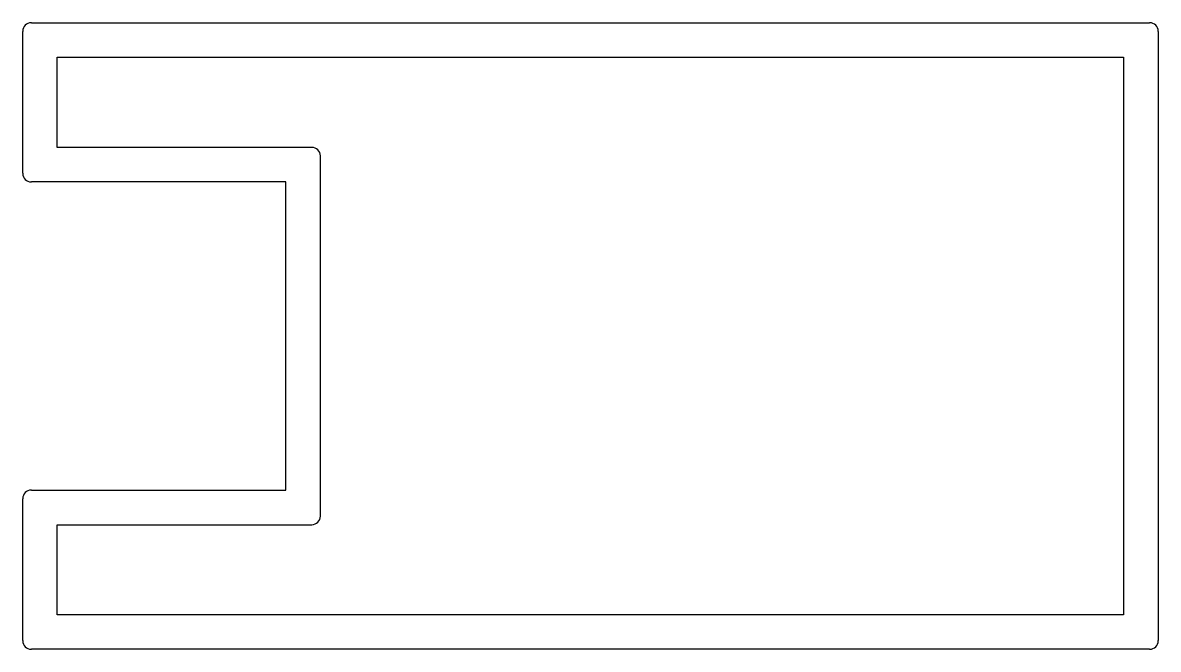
# Model space of a CAD drawing. Extents: x 2195.1 to 2260.7, y 1828.7 to 1864.9.
import ezdxf

# ---------------------------------------------------------------- set-up
doc = ezdxf.new("R2010")
doc.units = 0
doc.layers.get('0').update_dxf_attribs({"linetype": 'CONTINUOUS'})

msp = doc.modelspace()

# ---------------------------------------------------------------- linework, layer by layer
for p, q in [((2195.138, 1856.166), (2195.138, 1864.366)), ((2195.638, 1864.866), (2260.238, 1864.866)), ((2260.738, 1864.366), (2260.738, 1829.166)), ((2197.138, 1862.866), (2258.738, 1862.866)), ((2197.138, 1857.666), (2197.138, 1862.866)), ((2258.738, 1862.866), (2258.738, 1830.666)), ((2211.838, 1857.666), (2197.138, 1857.666)), ((2212.338, 1836.366), (2212.338, 1857.166)), ((2210.338, 1855.666), (2195.638, 1855.666)), ((2210.338, 1837.866), (2210.338, 1855.666)), ((2195.638, 1837.866), (2210.338, 1837.866)), ((2195.138, 1829.166), (2195.138, 1837.366)), ((2197.138, 1830.666), (2197.138, 1835.866)), ((2197.138, 1835.866), (2211.838, 1835.866)), ((2258.738, 1830.666), (2197.138, 1830.666)), ((2260.238, 1828.666), (2195.638, 1828.666))]:
    msp.add_line(p, q)
for centre, start, end in [((2195.638, 1864.366), 90, 180), ((2260.238, 1864.366), 0, 90), ((2211.838, 1857.166), 0, 90), ((2195.638, 1856.166), 180, 270), ((2195.638, 1837.366), 90, 180), ((2211.838, 1836.366), 270, 360), ((2195.638, 1829.166), 180, 270), ((2260.238, 1829.166), 270, 360)]:
    msp.add_arc(centre, 0.5, start, end)

doc.saveas('drawing.dxf')
